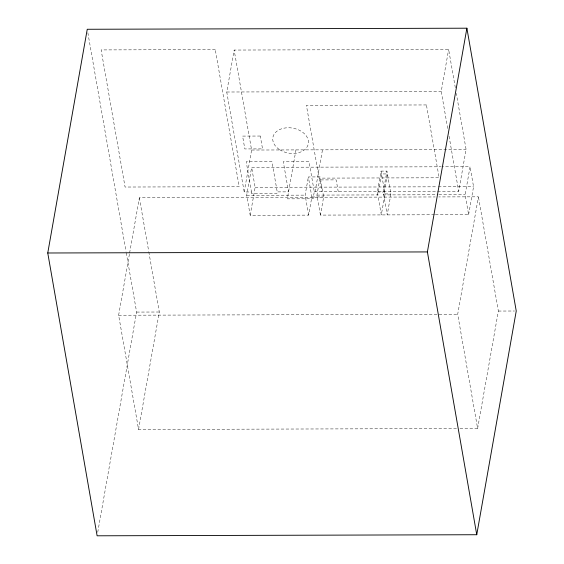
<?xml version="1.0" encoding="UTF-8"?>
<svg xmlns="http://www.w3.org/2000/svg" width="564" height="564" viewBox="0 0 564 564"><rect width="100%" height="100%" fill="white"/><g stroke="black" fill="none" stroke-linecap="round" stroke-linejoin="round"><path stroke-width="0.42" stroke-dasharray="2.82 2.11" d="M456.495 428.569L138.568 429.465L118.63 315.234L129.459 253.92M129.607 253.053L139.364 197.781L435.274 196.949M97.727 532.331L136.608 312.075L126.16 252.214M138.568 429.465L159.302 312.012L148.882 252.298M251.481 191.964L251.234 193.367L276.98 193.29L277.227 191.894L271.954 161.656L246.207 161.734L251.481 191.964L244.198 191.986L226.749 92.01L234.152 50.055L448.641 49.456L455.409 88.238M244.198 191.986L251.6 150.038L234.152 50.055M434.477 214.771L320.437 215.096L323.644 196.914L320.155 176.92L308.353 176.955L311.843 196.949L308.628 215.124L250.19 215.293L246.701 195.292L251.636 167.332L440.999 166.796M250.19 215.293L255.125 187.326L251.636 167.332M295.959 149.911L287.316 198.852L313.062 198.782L314.296 191.788L309.023 161.558L283.276 161.628L288.549 191.866L277.227 191.894M308.628 215.124L305.138 195.13L308.353 176.955M315.072 191.788L322.474 149.841M320.437 215.096L316.947 195.095L320.155 176.92M381.024 171.096L385.015 193.946L381.313 214.919L377.323 192.07L381.024 171.096L386.925 171.075L390.915 193.931L387.214 214.905L383.224 192.049L386.925 171.075M447.703 128.465L441.238 91.403L448.641 49.456M437.586 191.443L458.687 191.386L466.09 149.432L456.311 93.412M435.359 214.771L468.621 214.672L465.131 194.679L470.066 166.711L441.88 166.796M468.621 214.672L473.556 186.712L470.066 166.711M460.02 428.562L477.63 428.513L457.693 314.282L478.427 196.822L438.799 196.935M477.63 428.513L498.364 311.053L478.427 196.822M226.749 92.01L441.238 91.403M251.6 150.038L466.09 149.432M255.125 187.326L437.445 186.811M438.327 186.811L473.556 186.712M314.296 191.788L436.705 191.443M377.323 192.07L383.224 192.049M385.015 193.946L390.915 193.931M246.701 195.292L305.138 195.13M316.947 195.095L377.824 194.925L381.525 173.952L387.426 173.938L383.724 194.911L437.995 194.756M438.87 194.756L465.131 194.679M311.843 196.949L323.644 196.914M136.608 312.075L159.302 312.012M498.364 311.053L514.537 311.011M118.63 315.234L457.693 314.282M449.057 136.22L458.687 191.386M338.245 191.725L336.179 179.881L319.866 179.93L321.931 191.767M139.364 197.781L148.734 251.431M87.857 32.74L126.012 251.347M215.265 49.604L101.132 49.921L125.067 187.036L239.199 186.719L215.265 49.604M426.433 104.946L306.4 105.285L319.111 178.125L439.152 177.787L426.433 104.946M260.293 136.037L242.583 136.086L244.825 148.938L262.535 148.889L260.293 136.037M279.659 149.728A17.992 12.662 10 0 0 308.282 143.883A17.992 12.662 10 0 0 283.84 128.197A17.992 12.662 10 0 0 279.659 149.728"/><path stroke-width="0.85" d="M47.757 252.996L87.251 29.272L466.886 28.2L516.243 311.004L476.749 534.728L97.114 535.8L47.757 252.996L427.392 251.925L466.886 28.2M427.392 251.925L476.749 534.728"/></g></svg>
